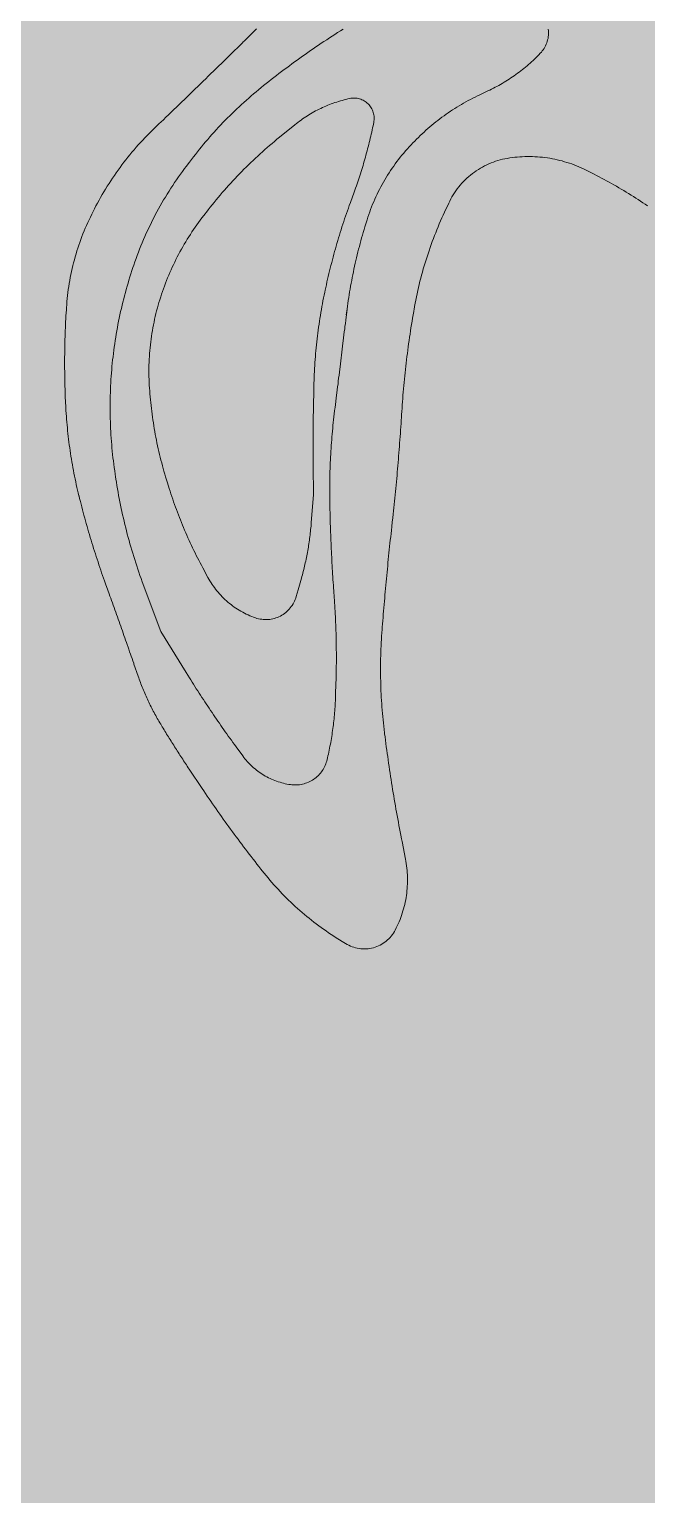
# Model space of a CAD drawing. Header units: metres. Extents: x 68582 to 69192, y 19191 to 19633.
# Drawn here: x 68663.3 to 68684.8, y 19318.8 to 19369.8 of the extents above; entities that cross this region are included whole.
import ezdxf

# ---------------------------------------------------------------- set-up
doc = ezdxf.new("R2010")
doc.units = ezdxf.units.M
doc.layers.get('0').update_dxf_attribs({"lineweight": 15})
doc.layers.add('None', color=7, linetype='Continuous', lineweight=5)

msp = doc.modelspace()

# ---------------------------------------------------------------- hatches: boundary and pattern name
at = {"true_color": 0xd1f0d1, "transparency": 33554687}
msp.add_hatch(color=254, dxfattribs=at).paths.add_polyline_path([(68588.122, 19191.443), (69192.296, 19191.443), (69192.296, 19628.232), (68588.122, 19628.232)], flags=0)

# ---------------------------------------------------------------- linework, layer by layer
at = {"layer": 'None', "color": 7, "linetype": 'Continuous', "lineweight": 5, "transparency": 33554687}
for points in [[(68671.251, 19369.816), (68670.815, 19369.39), (68670.787, 19369.363), (68670.765, 19369.333), (68670.674, 19369.244), (68670.583, 19369.155), (68670.483, 19369.058), (68670.392, 19368.969), (68670.3, 19368.88), (68670.209, 19368.791), (68670.117, 19368.702), (68670.026, 19368.613), (68669.935, 19368.524), (68669.843, 19368.435), (68669.752, 19368.346), (68669.66, 19368.257), (68669.569, 19368.168), (68669.477, 19368.079), (68669.386, 19367.99), (68669.294, 19367.901), (68669.203, 19367.812), (68669.111, 19367.723), (68669.011, 19367.626), (68668.92, 19367.537), (68668.828, 19367.449), (68668.737, 19367.36), (68668.645, 19367.271), (68668.553, 19367.182), (68668.462, 19367.093), (68668.37, 19367.005), (68668.278, 19366.916), (68668.187, 19366.827), (68668.095, 19366.738), (68668.003, 19366.65), (68667.845, 19366.505), (68667.681, 19366.346), (68667.599, 19366.266), (68667.519, 19366.187), (68667.44, 19366.106), (68667.362, 19366.025), (68667.284, 19365.943), (68667.208, 19365.86), (68667.132, 19365.776), (68667.058, 19365.691), (68666.984, 19365.606), (68666.911, 19365.52), (68666.839, 19365.433), (68666.768, 19365.345), (68666.698, 19365.257), (68666.629, 19365.168), (68666.561, 19365.078), (68666.494, 19364.987), (68666.427, 19364.896), (68666.362, 19364.804), (68666.298, 19364.711), (68666.235, 19364.618), (68666.172, 19364.524), (68666.111, 19364.429), (68666.05, 19364.333), (68665.991, 19364.238), (68665.933, 19364.141), (68665.876, 19364.044), (68665.819, 19363.946), (68665.764, 19363.848), (68665.71, 19363.749), (68665.657, 19363.649), (68665.605, 19363.549), (68665.555, 19363.45), (68665.508, 19363.357), (68665.461, 19363.261), (68665.415, 19363.165), (68665.371, 19363.069), (68665.328, 19362.972), (68665.286, 19362.875), (68665.245, 19362.777), (68665.205, 19362.678), (68665.167, 19362.58), (68665.13, 19362.48), (68665.094, 19362.38), (68665.06, 19362.28), (68665.026, 19362.18), (68664.994, 19362.079), (68664.963, 19361.977), (68664.934, 19361.876), (68664.906, 19361.773), (68664.879, 19361.671), (68664.853, 19361.568), (68664.829, 19361.465), (68664.806, 19361.361), (68664.784, 19361.258), (68664.763, 19361.154), (68664.744, 19361.05), (68664.726, 19360.945), (68664.709, 19360.84), (68664.694, 19360.735), (68664.68, 19360.63), (68664.667, 19360.525), (68664.656, 19360.42), (68664.646, 19360.314), (68664.637, 19360.209), (68664.63, 19360.105), (68664.625, 19360.029), (68664.618, 19359.919), (68664.612, 19359.817), (68664.607, 19359.715), (68664.601, 19359.612), (68664.596, 19359.51), (68664.592, 19359.407), (68664.588, 19359.305), (68664.584, 19359.202), (68664.58, 19359.1), (68664.577, 19358.998), (68664.574, 19358.895), (68664.572, 19358.793), (68664.57, 19358.69), (68664.568, 19358.588), (68664.567, 19358.485), (68664.566, 19358.383), (68664.566, 19358.28), (68664.565, 19358.178), (68664.565, 19358.089), (68664.566, 19357.987), (68664.567, 19357.884), (68664.568, 19357.782), (68664.569, 19357.679), (68664.571, 19357.577), (68664.574, 19357.474), (68664.576, 19357.372), (68664.579, 19357.269), (68664.583, 19357.167), (68664.586, 19357.064), (68664.59, 19356.962), (68664.595, 19356.86), (68664.6, 19356.75), (68664.602, 19356.715), (68664.607, 19356.619), (68664.612, 19356.519), (68664.619, 19356.419), (68664.626, 19356.319), (68664.633, 19356.219), (68664.641, 19356.119), (68664.65, 19356.02), (68664.66, 19355.92), (68664.67, 19355.82), (68664.68, 19355.721), (68664.691, 19355.621), (68664.703, 19355.522), (68664.715, 19355.423), (68664.728, 19355.323), (68664.742, 19355.224), (68664.756, 19355.125), (68664.771, 19355.026), (68664.786, 19354.927), (68664.802, 19354.828), (68664.819, 19354.729), (68664.836, 19354.631), (68664.854, 19354.532), (68664.872, 19354.434), (68664.891, 19354.335), (68664.911, 19354.237), (68664.931, 19354.139), (68664.952, 19354.041), (68664.973, 19353.943), (68664.995, 19353.846), (68665.017, 19353.748), (68665.04, 19353.651), (68665.065, 19353.55), (68665.067, 19353.542), (68665.089, 19353.452), (68665.113, 19353.355), (68665.138, 19353.258), (68665.163, 19353.162), (68665.188, 19353.065), (68665.214, 19352.969), (68665.24, 19352.872), (68665.266, 19352.776), (68665.293, 19352.68), (68665.32, 19352.583), (68665.347, 19352.487), (68665.374, 19352.391), (68665.402, 19352.295), (68665.43, 19352.2), (68665.458, 19352.104), (68665.487, 19352.008), (68665.516, 19351.912), (68665.545, 19351.817), (68665.575, 19351.721), (68665.605, 19351.626), (68665.635, 19351.531), (68665.666, 19351.436), (68665.697, 19351.341), (68665.728, 19351.246), (68665.759, 19351.151), (68665.791, 19351.057), (68665.823, 19350.962), (68665.855, 19350.868), (68665.888, 19350.773), (68665.921, 19350.679), (68665.954, 19350.585), (68665.99, 19350.485), (68666.067, 19350.27), (68666.115, 19350.141), (68666.145, 19350.059), (68666.173, 19349.981), (68666.202, 19349.899), (68666.23, 19349.82), (68666.259, 19349.738), (68666.289, 19349.656), (68666.317, 19349.577), (68666.346, 19349.495), (68666.374, 19349.417), (68666.403, 19349.334), (68666.432, 19349.252), (68666.46, 19349.174), (68666.489, 19349.091), (68666.517, 19349.013), (68666.546, 19348.931), (68666.575, 19348.848), (68666.603, 19348.77), (68666.632, 19348.687), (68666.659, 19348.609), (68666.688, 19348.526), (68666.717, 19348.444), (68666.745, 19348.366), (68666.773, 19348.283), (68666.801, 19348.205), (68666.83, 19348.122), (68666.858, 19348.04), (68666.886, 19347.961), (68666.915, 19347.879), (68666.942, 19347.8), (68666.971, 19347.718), (68666.98, 19347.685), (68667.125, 19347.267), (68667.144, 19347.214), (68667.163, 19347.16), (68667.183, 19347.105), (68667.203, 19347.051), (68667.224, 19346.997), (68667.245, 19346.943), (68667.266, 19346.889), (68667.288, 19346.836), (68667.31, 19346.782), (68667.332, 19346.729), (68667.355, 19346.676), (68667.378, 19346.623), (68667.401, 19346.57), (68667.425, 19346.517), (68667.449, 19346.465), (68667.473, 19346.412), (68667.498, 19346.36), (68667.523, 19346.308), (68667.548, 19346.256), (68667.574, 19346.204), (68667.6, 19346.152), (68667.627, 19346.101), (68667.653, 19346.05), (68667.68, 19345.998), (68667.708, 19345.948), (68667.736, 19345.897), (68667.764, 19345.846), (68667.792, 19345.796), (68667.821, 19345.746), (68667.85, 19345.696), (68667.879, 19345.646), (68667.91, 19345.595), (68667.936, 19345.551), (68667.966, 19345.502), (68667.996, 19345.452), (68668.026, 19345.402), (68668.056, 19345.353), (68668.087, 19345.303), (68668.117, 19345.254), (68668.148, 19345.205), (68668.179, 19345.155), (68668.209, 19345.106), (68668.24, 19345.057), (68668.271, 19345.007), (68668.302, 19344.958), (68668.332, 19344.91), (68668.364, 19344.86), (68668.395, 19344.811), (68668.426, 19344.762), (68668.457, 19344.713), (68668.489, 19344.664), (68668.52, 19344.616), (68668.551, 19344.567), (68668.583, 19344.518), (68668.614, 19344.47), (68668.646, 19344.421), (68668.678, 19344.372), (68668.71, 19344.323), (68668.741, 19344.275), (68668.773, 19344.226), (68668.805, 19344.178), (68668.837, 19344.129), (68668.869, 19344.081), (68668.906, 19344.028), (68669.355, 19343.355), (68669.411, 19343.27), (68669.472, 19343.18), (68669.533, 19343.09), (68669.594, 19343), (68669.655, 19342.911), (68669.717, 19342.821), (68669.779, 19342.732), (68669.841, 19342.643), (68669.903, 19342.554), (68669.965, 19342.465), (68670.028, 19342.377), (68670.091, 19342.289), (68670.154, 19342.2), (68670.217, 19342.112), (68670.281, 19342.024), (68670.345, 19341.936), (68670.409, 19341.849), (68670.473, 19341.761), (68670.538, 19341.674), (68670.603, 19341.587), (68670.668, 19341.5), (68670.733, 19341.413), (68670.799, 19341.326), (68670.864, 19341.24), (68670.93, 19341.154), (68670.996, 19341.068), (68671.063, 19340.982), (68671.129, 19340.896), (68671.196, 19340.811), (68671.263, 19340.725), (68671.33, 19340.64), (68671.402, 19340.55), (68671.45, 19340.49), (68671.517, 19340.406), (68671.582, 19340.325), (68671.649, 19340.243), (68671.717, 19340.162), (68671.786, 19340.082), (68671.855, 19340.002), (68671.926, 19339.924), (68671.997, 19339.845), (68672.07, 19339.768), (68672.142, 19339.692), (68672.216, 19339.616), (68672.291, 19339.541), (68672.366, 19339.467), (68672.442, 19339.393), (68672.519, 19339.321), (68672.597, 19339.249), (68672.675, 19339.178), (68672.754, 19339.108), (68672.834, 19339.038), (68672.915, 19338.97), (68672.996, 19338.902), (68673.078, 19338.836), (68673.161, 19338.77), (68673.244, 19338.705), (68673.328, 19338.641), (68673.413, 19338.577), (68673.498, 19338.515), (68673.584, 19338.454), (68673.671, 19338.393), (68673.758, 19338.334), (68673.846, 19338.275), (68673.935, 19338.217), (68674.025, 19338.16), (68674.35, 19337.955), (68674.404, 19337.923), (68674.459, 19337.894), (68674.517, 19337.868), (68674.575, 19337.844), (68674.635, 19337.824), (68674.695, 19337.806), (68674.756, 19337.792), (68674.819, 19337.781), (68674.881, 19337.774), (68674.944, 19337.769), (68675.007, 19337.768), (68675.07, 19337.77), (68675.132, 19337.775), (68675.195, 19337.784), (68675.257, 19337.796), (68675.318, 19337.811), (68675.378, 19337.829), (68675.437, 19337.85), (68675.496, 19337.874), (68675.552, 19337.901), (68675.608, 19337.931), (68675.661, 19337.964), (68675.713, 19338), (68675.763, 19338.038), (68675.811, 19338.079), (68675.857, 19338.122), (68675.901, 19338.167), (68675.942, 19338.215), (68675.98, 19338.265), (68676.016, 19338.317), (68676.05, 19338.37), (68676.08, 19338.425), (68676.116, 19338.497), (68676.151, 19338.568), (68676.184, 19338.641), (68676.215, 19338.714), (68676.245, 19338.788), (68676.273, 19338.862), (68676.3, 19338.937), (68676.325, 19339.013), (68676.348, 19339.089), (68676.37, 19339.165), (68676.391, 19339.242), (68676.409, 19339.32), (68676.426, 19339.397), (68676.442, 19339.476), (68676.455, 19339.554), (68676.468, 19339.633), (68676.478, 19339.712), (68676.487, 19339.791), (68676.494, 19339.87), (68676.499, 19339.949), (68676.503, 19340.029), (68676.505, 19340.109), (68676.506, 19340.186), (68676.505, 19340.266), (68676.502, 19340.345), (68676.497, 19340.425), (68676.491, 19340.504), (68676.483, 19340.583), (68676.474, 19340.663), (68676.462, 19340.741), (68676.45, 19340.82), (68676.435, 19340.899), (68676.315, 19341.51), (68676.296, 19341.605), (68676.272, 19341.73), (68676.25, 19341.844), (68676.228, 19341.958), (68676.207, 19342.071), (68676.186, 19342.185), (68676.165, 19342.299), (68676.144, 19342.412), (68676.124, 19342.526), (68676.104, 19342.64), (68676.084, 19342.753), (68676.064, 19342.867), (68676.045, 19342.981), (68676.026, 19343.095), (68676.007, 19343.209), (68675.988, 19343.323), (68675.97, 19343.437), (68675.951, 19343.551), (68675.933, 19343.665), (68675.916, 19343.779), (68675.898, 19343.894), (68675.881, 19344.008), (68675.864, 19344.122), (68675.847, 19344.236), (68675.831, 19344.351), (68675.815, 19344.466), (68675.799, 19344.58), (68675.783, 19344.694), (68675.768, 19344.809), (68675.752, 19344.923), (68675.738, 19345.038), (68675.723, 19345.153), (68675.71, 19345.255), (68675.704, 19345.299), (68675.69, 19345.414), (68675.677, 19345.526), (68675.665, 19345.638), (68675.654, 19345.75), (68675.643, 19345.861), (68675.633, 19345.974), (68675.624, 19346.086), (68675.615, 19346.198), (68675.607, 19346.31), (68675.6, 19346.422), (68675.593, 19346.534), (68675.587, 19346.647), (68675.582, 19346.759), (68675.578, 19346.871), (68675.574, 19346.984), (68675.571, 19347.096), (68675.569, 19347.209), (68675.567, 19347.321), (68675.567, 19347.434), (68675.566, 19347.538), (68675.567, 19347.65), (68675.568, 19347.762), (68675.57, 19347.875), (68675.573, 19347.987), (68675.576, 19348.1), (68675.58, 19348.212), (68675.585, 19348.324), (68675.59, 19348.437), (68675.597, 19348.549), (68675.604, 19348.661), (68675.611, 19348.774), (68675.62, 19348.89), (68675.627, 19348.976), (68675.635, 19349.088), (68675.645, 19349.201), (68675.654, 19349.313), (68675.663, 19349.426), (68675.672, 19349.538), (68675.682, 19349.651), (68675.691, 19349.762), (68675.701, 19349.876), (68675.711, 19349.987), (68675.721, 19350.101), (68675.731, 19350.212), (68675.741, 19350.325), (68675.751, 19350.437), (68675.761, 19350.55), (68675.772, 19350.661), (68675.783, 19350.775), (68675.793, 19350.886), (68675.804, 19350.999), (68675.815, 19351.111), (68675.826, 19351.224), (68675.837, 19351.335), (68675.849, 19351.448), (68675.86, 19351.56), (68675.871, 19351.673), (68675.883, 19351.784), (68675.895, 19351.897), (68675.907, 19352.01), (68675.919, 19352.122), (68675.931, 19352.235), (68675.943, 19352.346), (68675.958, 19352.484), (68675.975, 19352.635), (68675.991, 19352.783), (68676.005, 19352.912), (68676.018, 19353.024), (68676.029, 19353.136), (68676.041, 19353.248), (68676.053, 19353.361), (68676.064, 19353.474), (68676.076, 19353.586), (68676.087, 19353.698), (68676.098, 19353.811), (68676.108, 19353.923), (68676.119, 19354.036), (68676.129, 19354.149), (68676.14, 19354.261), (68676.15, 19354.373), (68676.16, 19354.486), (68676.169, 19354.599), (68676.179, 19354.711), (68676.188, 19354.824), (68676.197, 19354.937), (68676.206, 19355.049), (68676.215, 19355.162), (68676.224, 19355.274), (68676.232, 19355.387), (68676.241, 19355.5), (68676.249, 19355.613), (68676.257, 19355.725), (68676.265, 19355.838), (68676.272, 19355.951), (68676.28, 19356.064), (68676.287, 19356.177), (68676.294, 19356.29), (68676.3, 19356.385), (68676.306, 19356.49), (68676.314, 19356.603), (68676.322, 19356.715), (68676.33, 19356.828), (68676.339, 19356.94), (68676.348, 19357.053), (68676.357, 19357.165), (68676.367, 19357.278), (68676.377, 19357.39), (68676.387, 19357.503), (68676.398, 19357.615), (68676.41, 19357.727), (68676.421, 19357.84), (68676.434, 19357.952), (68676.446, 19358.064), (68676.459, 19358.176), (68676.472, 19358.288), (68676.486, 19358.401), (68676.5, 19358.513), (68676.515, 19358.625), (68676.529, 19358.736), (68676.545, 19358.849), (68676.56, 19358.96), (68676.576, 19359.072), (68676.593, 19359.184), (68676.61, 19359.296), (68676.627, 19359.407), (68676.644, 19359.519), (68676.662, 19359.63), (68676.681, 19359.742), (68676.699, 19359.853), (68676.72, 19359.971), (68676.725, 19360), (68676.733, 19360.045), (68676.752, 19360.151), (68676.772, 19360.261), (68676.793, 19360.37), (68676.816, 19360.479), (68676.839, 19360.588), (68676.863, 19360.697), (68676.888, 19360.805), (68676.913, 19360.914), (68676.94, 19361.022), (68676.968, 19361.13), (68676.996, 19361.237), (68677.025, 19361.345), (68677.056, 19361.452), (68677.087, 19361.559), (68677.119, 19361.666), (68677.151, 19361.772), (68677.185, 19361.878), (68677.22, 19361.984), (68677.255, 19362.089), (68677.291, 19362.195), (68677.329, 19362.3), (68677.367, 19362.404), (68677.406, 19362.509), (68677.445, 19362.613), (68677.486, 19362.716), (68677.527, 19362.82), (68677.57, 19362.923), (68677.613, 19363.026), (68677.657, 19363.128), (68677.702, 19363.23), (68677.747, 19363.331), (68677.795, 19363.435), (68677.939, 19363.744), (68677.975, 19363.819), (68678.013, 19363.893), (68678.054, 19363.966), (68678.097, 19364.037), (68678.142, 19364.108), (68678.189, 19364.177), (68678.239, 19364.244), (68678.29, 19364.31), (68678.343, 19364.374), (68678.398, 19364.437), (68678.455, 19364.498), (68678.514, 19364.557), (68678.575, 19364.615), (68678.637, 19364.67), (68678.701, 19364.724), (68678.767, 19364.776), (68678.834, 19364.826), (68678.902, 19364.873), (68678.972, 19364.919), (68679.044, 19364.962), (68679.116, 19365.004), (68679.19, 19365.043), (68679.265, 19365.079), (68679.341, 19365.114), (68679.418, 19365.146), (68679.496, 19365.176), (68679.575, 19365.204), (68679.655, 19365.229), (68679.735, 19365.251), (68679.816, 19365.272), (68679.898, 19365.29), (68679.98, 19365.305), (68680.066, 19365.319), (68680.153, 19365.331), (68680.24, 19365.342), (68680.327, 19365.35), (68680.415, 19365.357), (68680.502, 19365.363), (68680.59, 19365.366), (68680.677, 19365.368), (68680.765, 19365.369), (68680.853, 19365.367), (68680.94, 19365.364), (68681.028, 19365.359), (68681.115, 19365.352), (68681.202, 19365.343), (68681.289, 19365.333), (68681.376, 19365.321), (68681.463, 19365.308), (68681.549, 19365.292), (68681.635, 19365.275), (68681.721, 19365.257), (68681.806, 19365.236), (68681.891, 19365.214), (68681.975, 19365.19), (68682.059, 19365.165), (68682.142, 19365.138), (68682.225, 19365.109), (68682.308, 19365.079), (68682.389, 19365.047), (68682.47, 19365.013), (68682.55, 19364.978), (68682.63, 19364.941), (68682.709, 19364.903), (68682.825, 19364.845), (68682.914, 19364.8), (68683.002, 19364.756), (68683.09, 19364.71), (68683.177, 19364.665), (68683.264, 19364.619), (68683.351, 19364.572), (68683.437, 19364.525), (68683.524, 19364.477), (68683.61, 19364.429), (68683.695, 19364.381), (68683.781, 19364.332), (68683.866, 19364.282), (68683.951, 19364.232), (68684.036, 19364.181), (68684.12, 19364.13), (68684.204, 19364.079), (68684.288, 19364.027), (68684.371, 19363.975), (68684.454, 19363.922), (68684.537, 19363.869), (68684.62, 19363.815), (68684.703, 19363.761), (68684.784, 19363.706), (68684.866, 19363.651)], [(68674.262, 19369.805), (68674.167, 19369.745), (68674.071, 19369.684), (68673.975, 19369.623), (68673.88, 19369.562), (68673.785, 19369.5), (68673.691, 19369.438), (68673.597, 19369.376), (68673.502, 19369.312), (68673.408, 19369.249), (68673.315, 19369.186), (68673.221, 19369.122), (68673.128, 19369.058), (68673.035, 19368.993), (68672.942, 19368.928), (68672.85, 19368.862), (68672.758, 19368.797), (68672.666, 19368.731), (68672.574, 19368.664), (68672.483, 19368.597), (68672.392, 19368.53), (68672.301, 19368.463), (68672.21, 19368.395), (68672.12, 19368.327), (68672.03, 19368.258), (68671.94, 19368.189), (68671.851, 19368.12), (68671.761, 19368.05), (68671.672, 19367.98), (68671.584, 19367.91), (68671.495, 19367.839), (68671.41, 19367.77), (68671.321, 19367.698), (68671.234, 19367.626), (68671.148, 19367.553), (68671.062, 19367.48), (68670.977, 19367.406), (68670.893, 19367.331), (68670.809, 19367.256), (68670.725, 19367.18), (68670.642, 19367.104), (68670.56, 19367.027), (68670.479, 19366.949), (68670.397, 19366.87), (68670.317, 19366.791), (68670.237, 19366.712), (68670.158, 19366.631), (68670.08, 19366.55), (68670.002, 19366.469), (68669.924, 19366.387), (68669.848, 19366.304), (68669.772, 19366.221), (68669.697, 19366.137), (68669.622, 19366.052), (68669.548, 19365.967), (68669.474, 19365.881), (68669.402, 19365.795), (68669.33, 19365.709), (68669.258, 19365.621), (68669.188, 19365.533), (68669.118, 19365.445), (68669.048, 19365.356), (68668.98, 19365.267), (68668.913, 19365.178), (68668.795, 19365.02), (68668.741, 19364.948), (68668.669, 19364.851), (68668.599, 19364.754), (68668.53, 19364.657), (68668.462, 19364.56), (68668.395, 19364.461), (68668.329, 19364.362), (68668.264, 19364.262), (68668.2, 19364.162), (68668.137, 19364.061), (68668.075, 19363.959), (68668.014, 19363.857), (68667.954, 19363.754), (68667.895, 19363.651), (68667.837, 19363.547), (68667.78, 19363.442), (68667.724, 19363.337), (68667.669, 19363.231), (68667.615, 19363.125), (68667.562, 19363.018), (68667.51, 19362.911), (68667.46, 19362.803), (68667.41, 19362.695), (68667.362, 19362.586), (68667.314, 19362.477), (68667.268, 19362.368), (68667.223, 19362.257), (68667.178, 19362.147), (68667.135, 19362.036), (68667.093, 19361.924), (68667.052, 19361.813), (68667.013, 19361.7), (68666.975, 19361.59), (68666.946, 19361.505), (68666.909, 19361.394), (68666.874, 19361.286), (68666.84, 19361.177), (68666.806, 19361.068), (68666.773, 19360.959), (68666.741, 19360.85), (68666.71, 19360.74), (68666.68, 19360.63), (68666.65, 19360.52), (68666.622, 19360.41), (68666.594, 19360.3), (68666.567, 19360.189), (68666.541, 19360.078), (68666.516, 19359.967), (68666.491, 19359.856), (68666.467, 19359.744), (68666.445, 19359.632), (68666.423, 19359.521), (68666.402, 19359.409), (68666.381, 19359.297), (68666.362, 19359.184), (68666.343, 19359.072), (68666.326, 19358.959), (68666.309, 19358.847), (68666.293, 19358.734), (68666.278, 19358.621), (68666.263, 19358.508), (68666.25, 19358.395), (68666.237, 19358.282), (68666.226, 19358.168), (68666.215, 19358.055), (68666.205, 19357.945), (68666.195, 19357.828), (68666.187, 19357.714), (68666.18, 19357.6), (68666.173, 19357.487), (68666.167, 19357.373), (68666.162, 19357.259), (68666.158, 19357.145), (68666.154, 19357.031), (68666.152, 19356.917), (68666.15, 19356.803), (68666.149, 19356.689), (68666.149, 19356.583), (68666.15, 19356.469), (68666.152, 19356.355), (68666.154, 19356.241), (68666.158, 19356.127), (68666.162, 19356.013), (68666.167, 19355.899), (68666.173, 19355.786), (68666.179, 19355.672), (68666.187, 19355.558), (68666.195, 19355.445), (68666.204, 19355.331), (68666.214, 19355.217), (68666.225, 19355.104), (68666.237, 19354.991), (68666.249, 19354.877), (68666.263, 19354.764), (68666.277, 19354.651), (68666.292, 19354.538), (68666.308, 19354.425), (68666.325, 19354.309), (68666.34, 19354.21), (68666.352, 19354.133), (68666.369, 19354.023), (68666.387, 19353.909), (68666.406, 19353.795), (68666.426, 19353.681), (68666.447, 19353.567), (68666.468, 19353.454), (68666.49, 19353.341), (68666.512, 19353.227), (68666.536, 19353.114), (68666.56, 19353.001), (68666.585, 19352.889), (68666.61, 19352.776), (68666.637, 19352.663), (68666.663, 19352.551), (68666.691, 19352.439), (68666.72, 19352.327), (68666.749, 19352.215), (68666.778, 19352.104), (68666.809, 19351.992), (68666.84, 19351.881), (68666.872, 19351.77), (68666.905, 19351.659), (68666.938, 19351.549), (68666.972, 19351.438), (68667.006, 19351.328), (68667.042, 19351.218), (68667.078, 19351.108), (68667.115, 19350.999), (68667.152, 19350.89), (68667.19, 19350.781), (68667.229, 19350.672), (68667.27, 19350.56), (68667.91, 19348.82), (68668.795, 19347.4), (68668.913, 19347.21), (68668.957, 19347.139), (68669.005, 19347.062), (68669.054, 19346.986), (68669.103, 19346.909), (68669.151, 19346.832), (68669.2, 19346.756), (68669.249, 19346.68), (68669.298, 19346.604), (68669.348, 19346.528), (68669.397, 19346.452), (68669.447, 19346.377), (68669.497, 19346.301), (68669.547, 19346.226), (68669.597, 19346.151), (68669.648, 19346.075), (68669.698, 19346), (68669.749, 19345.925), (68669.8, 19345.85), (68669.851, 19345.775), (68669.902, 19345.701), (68669.954, 19345.626), (68670.005, 19345.552), (68670.057, 19345.478), (68670.109, 19345.404), (68670.161, 19345.33), (68670.213, 19345.256), (68670.266, 19345.181), (68670.319, 19345.108), (68670.372, 19345.034), (68670.425, 19344.961), (68670.478, 19344.888), (68670.535, 19344.81), (68670.77, 19344.488), (68670.807, 19344.439), (68670.846, 19344.39), (68670.885, 19344.342), (68670.926, 19344.295), (68670.968, 19344.25), (68671.011, 19344.205), (68671.056, 19344.161), (68671.101, 19344.119), (68671.147, 19344.077), (68671.195, 19344.037), (68671.243, 19343.998), (68671.293, 19343.96), (68671.343, 19343.924), (68671.394, 19343.888), (68671.446, 19343.854), (68671.499, 19343.822), (68671.553, 19343.79), (68671.607, 19343.76), (68671.662, 19343.732), (68671.718, 19343.704), (68671.775, 19343.678), (68671.832, 19343.654), (68671.89, 19343.631), (68671.948, 19343.609), (68672.007, 19343.589), (68672.066, 19343.571), (68672.126, 19343.553), (68672.186, 19343.538), (68672.246, 19343.523), (68672.307, 19343.511), (68672.368, 19343.5), (68672.43, 19343.49), (68672.483, 19343.484), (68672.536, 19343.48), (68672.589, 19343.478), (68672.642, 19343.479), (68672.695, 19343.483), (68672.748, 19343.489), (68672.8, 19343.497), (68672.852, 19343.508), (68672.903, 19343.521), (68672.954, 19343.537), (68673.004, 19343.555), (68673.053, 19343.575), (68673.101, 19343.597), (68673.148, 19343.622), (68673.194, 19343.649), (68673.239, 19343.678), (68673.282, 19343.709), (68673.324, 19343.742), (68673.364, 19343.777), (68673.402, 19343.814), (68673.439, 19343.852), (68673.473, 19343.892), (68673.506, 19343.934), (68673.537, 19343.977), (68673.566, 19344.021), (68673.593, 19344.067), (68673.618, 19344.114), (68673.64, 19344.162), (68673.66, 19344.212), (68673.678, 19344.262), (68673.694, 19344.312), (68673.707, 19344.364), (68673.72, 19344.42), (68673.736, 19344.49), (68673.751, 19344.557), (68673.765, 19344.624), (68673.779, 19344.692), (68673.793, 19344.76), (68673.806, 19344.828), (68673.819, 19344.896), (68673.832, 19344.963), (68673.844, 19345.031), (68673.855, 19345.1), (68673.866, 19345.168), (68673.877, 19345.236), (68673.887, 19345.304), (68673.897, 19345.372), (68673.907, 19345.441), (68673.916, 19345.51), (68673.924, 19345.578), (68673.933, 19345.647), (68673.94, 19345.715), (68673.948, 19345.784), (68673.955, 19345.853), (68673.961, 19345.921), (68673.967, 19345.99), (68673.973, 19346.059), (68673.978, 19346.128), (68673.983, 19346.197), (68673.987, 19346.266), (68673.991, 19346.335), (68673.994, 19346.404), (68673.998, 19346.473), (68674, 19346.542), (68674.002, 19346.608), (68674.015, 19347.04), (68674.018, 19347.144), (68674.02, 19347.24), (68674.022, 19347.336), (68674.024, 19347.432), (68674.025, 19347.528), (68674.026, 19347.625), (68674.027, 19347.721), (68674.028, 19347.817), (68674.028, 19347.912), (68674.028, 19347.995), (68674.027, 19348.091), (68674.026, 19348.187), (68674.025, 19348.283), (68674.024, 19348.379), (68674.022, 19348.476), (68674.02, 19348.572), (68674.018, 19348.668), (68674.016, 19348.764), (68674.013, 19348.86), (68674.009, 19348.957), (68674.006, 19349.053), (68674.002, 19349.149), (68673.998, 19349.245), (68673.993, 19349.341), (68673.989, 19349.438), (68673.984, 19349.534), (68673.978, 19349.63), (68673.973, 19349.726), (68673.967, 19349.822), (68673.96, 19349.918), (68673.954, 19350.014), (68673.946, 19350.116), (68673.945, 19350.135), (68673.937, 19350.246), (68673.93, 19350.343), (68673.923, 19350.44), (68673.917, 19350.537), (68673.91, 19350.634), (68673.904, 19350.732), (68673.898, 19350.829), (68673.892, 19350.926), (68673.886, 19351.023), (68673.881, 19351.121), (68673.875, 19351.218), (68673.87, 19351.315), (68673.865, 19351.412), (68673.86, 19351.51), (68673.855, 19351.608), (68673.851, 19351.705), (68673.846, 19351.802), (68673.842, 19351.9), (68673.838, 19351.997), (68673.834, 19352.094), (68673.83, 19352.192), (68673.827, 19352.289), (68673.824, 19352.386), (68673.82, 19352.484), (68673.817, 19352.581), (68673.814, 19352.678), (68673.812, 19352.776), (68673.809, 19352.873), (68673.807, 19352.971), (68673.805, 19353.068), (68673.802, 19353.165), (68673.801, 19353.249), (68673.8, 19353.3), (68673.798, 19353.406), (68673.797, 19353.506), (68673.796, 19353.607), (68673.796, 19353.708), (68673.796, 19353.797), (68673.797, 19353.897), (68673.798, 19353.998), (68673.799, 19354.098), (68673.801, 19354.199), (68673.803, 19354.299), (68673.806, 19354.4), (68673.809, 19354.5), (68673.813, 19354.6), (68673.817, 19354.701), (68673.821, 19354.801), (68673.826, 19354.901), (68673.832, 19355.002), (68673.838, 19355.102), (68673.844, 19355.202), (68673.851, 19355.303), (68673.858, 19355.403), (68673.865, 19355.503), (68673.874, 19355.603), (68673.882, 19355.703), (68673.891, 19355.803), (68673.9, 19355.903), (68673.91, 19356.003), (68673.921, 19356.104), (68673.931, 19356.203), (68673.942, 19356.303), (68673.954, 19356.403), (68673.967, 19356.508), (68673.975, 19356.575), (68673.981, 19356.625), (68674.036, 19357.058), (68674.046, 19357.142), (68674.059, 19357.247), (68674.072, 19357.352), (68674.085, 19357.457), (68674.095, 19357.541), (68674.108, 19357.646), (68674.121, 19357.751), (68674.134, 19357.856), (68674.147, 19357.961), (68674.157, 19358.046), (68674.17, 19358.151), (68674.183, 19358.256), (68674.195, 19358.361), (68674.206, 19358.445), (68674.218, 19358.55), (68674.231, 19358.655), (68674.244, 19358.76), (68674.257, 19358.865), (68674.267, 19358.949), (68674.28, 19359.054), (68674.292, 19359.159), (68674.305, 19359.264), (68674.318, 19359.369), (68674.328, 19359.453), (68674.341, 19359.558), (68674.354, 19359.664), (68674.366, 19359.769), (68674.376, 19359.853), (68674.389, 19359.958), (68674.402, 19360.063), (68674.375, 19359.855), (68674.387, 19359.952), (68674.4, 19360.052), (68674.413, 19360.153), (68674.427, 19360.253), (68674.442, 19360.353), (68674.457, 19360.453), (68674.473, 19360.554), (68674.49, 19360.654), (68674.507, 19360.754), (68674.524, 19360.854), (68674.542, 19360.954), (68674.561, 19361.053), (68674.58, 19361.153), (68674.6, 19361.252), (68674.62, 19361.351), (68674.641, 19361.451), (68674.663, 19361.55), (68674.685, 19361.649), (68674.707, 19361.748), (68674.731, 19361.846), (68674.754, 19361.945), (68674.779, 19362.044), (68674.804, 19362.142), (68674.829, 19362.24), (68674.855, 19362.338), (68674.882, 19362.436), (68674.909, 19362.534), (68674.936, 19362.631), (68674.964, 19362.728), (68674.993, 19362.826), (68675.022, 19362.923), (68675.053, 19363.023), (68675.065, 19363.06), (68675.098, 19363.168), (68675.127, 19363.257), (68675.157, 19363.348), (68675.189, 19363.437), (68675.222, 19363.527), (68675.256, 19363.616), (68675.291, 19363.705), (68675.328, 19363.793), (68675.366, 19363.88), (68675.405, 19363.967), (68675.445, 19364.053), (68675.487, 19364.139), (68675.53, 19364.224), (68675.574, 19364.309), (68675.619, 19364.393), (68675.666, 19364.476), (68675.713, 19364.558), (68675.762, 19364.64), (68675.812, 19364.721), (68675.864, 19364.802), (68675.916, 19364.882), (68675.969, 19364.961), (68676.024, 19365.039), (68676.08, 19365.116), (68676.136, 19365.193), (68676.194, 19365.268), (68676.253, 19365.343), (68676.313, 19365.417), (68676.374, 19365.49), (68676.437, 19365.563), (68676.5, 19365.634), (68676.564, 19365.705), (68676.63, 19365.775), (68676.695, 19365.843), (68676.757, 19365.907), (68676.82, 19365.972), (68676.884, 19366.035), (68676.948, 19366.098), (68677.014, 19366.16), (68677.08, 19366.221), (68677.147, 19366.282), (68677.214, 19366.341), (68677.283, 19366.4), (68677.352, 19366.458), (68677.421, 19366.515), (68677.491, 19366.572), (68677.562, 19366.627), (68677.634, 19366.682), (68677.706, 19366.736), (68677.779, 19366.789), (68677.852, 19366.842), (68677.926, 19366.893), (68678.001, 19366.944), (68678.076, 19366.993), (68678.151, 19367.042), (68678.228, 19367.09), (68678.305, 19367.137), (68678.382, 19367.183), (68678.46, 19367.229), (68678.538, 19367.273), (68678.617, 19367.316), (68678.697, 19367.359), (68678.777, 19367.401), (68678.857, 19367.441), (68678.938, 19367.481), (68679.02, 19367.52), (68679.306, 19367.654), (68679.37, 19367.685), (68679.434, 19367.716), (68679.496, 19367.748), (68679.559, 19367.78), (68679.621, 19367.814), (68679.683, 19367.848), (68679.745, 19367.882), (68679.806, 19367.918), (68679.866, 19367.954), (68679.927, 19367.991), (68679.987, 19368.028), (68680.046, 19368.066), (68680.105, 19368.105), (68680.163, 19368.145), (68680.221, 19368.185), (68680.279, 19368.226), (68680.336, 19368.267), (68680.393, 19368.309), (68680.449, 19368.352), (68680.504, 19368.396), (68680.559, 19368.44), (68680.614, 19368.485), (68680.668, 19368.53), (68680.722, 19368.576), (68680.775, 19368.623), (68680.827, 19368.67), (68680.879, 19368.718), (68680.931, 19368.766), (68680.981, 19368.815), (68681.032, 19368.865), (68681.081, 19368.915), (68681.13, 19368.965), (68681.166, 19369.005), (68681.2, 19369.047), (68681.232, 19369.09), (68681.262, 19369.135), (68681.289, 19369.182), (68681.314, 19369.23), (68681.336, 19369.279), (68681.355, 19369.329), (68681.372, 19369.38), (68681.386, 19369.432), (68681.398, 19369.485), (68681.406, 19369.538), (68681.412, 19369.591), (68681.415, 19369.645), (68681.416, 19369.698), (68681.413, 19369.752), (68681.408, 19369.806)]]:
    msp.add_lwpolyline(points, dxfattribs=at)
msp.add_lwpolyline([(68673.23, 19353.6), (68673.22, 19354.595), (68673.219, 19354.673), (68673.219, 19354.735), (68673.218, 19354.797), (68673.218, 19354.859), (68673.217, 19354.922), (68673.217, 19354.984), (68673.217, 19355.046), (68673.217, 19355.108), (68673.217, 19355.17), (68673.217, 19355.233), (68673.217, 19355.263), (68673.217, 19355.325), (68673.217, 19355.387), (68673.217, 19355.45), (68673.217, 19355.512), (68673.217, 19355.574), (68673.218, 19355.635), (68673.218, 19355.697), (68673.219, 19355.76), (68673.219, 19355.822), (68673.22, 19355.884), (68673.22, 19355.946), (68673.221, 19356.009), (68673.222, 19356.071), (68673.223, 19356.133), (68673.223, 19356.195), (68673.224, 19356.257), (68673.225, 19356.32), (68673.226, 19356.382), (68673.227, 19356.444), (68673.229, 19356.505), (68673.23, 19356.585), (68673.245, 19357.31), (68673.246, 19357.374), (68673.249, 19357.473), (68673.252, 19357.576), (68673.255, 19357.679), (68673.259, 19357.782), (68673.264, 19357.885), (68673.27, 19357.988), (68673.276, 19358.091), (68673.282, 19358.195), (68673.29, 19358.297), (68673.297, 19358.4), (68673.306, 19358.503), (68673.315, 19358.606), (68673.325, 19358.709), (68673.335, 19358.811), (68673.346, 19358.914), (68673.357, 19359.017), (68673.37, 19359.119), (68673.382, 19359.222), (68673.396, 19359.324), (68673.41, 19359.426), (68673.424, 19359.528), (68673.439, 19359.631), (68673.455, 19359.733), (68673.471, 19359.835), (68673.488, 19359.936), (68673.506, 19360.038), (68673.524, 19360.14), (68673.543, 19360.241), (68673.562, 19360.343), (68673.582, 19360.444), (68673.603, 19360.545), (68673.625, 19360.65), (68673.638, 19360.714), (68673.658, 19360.806), (68673.68, 19360.903), (68673.701, 19360.999), (68673.723, 19361.097), (68673.746, 19361.193), (68673.769, 19361.29), (68673.792, 19361.386), (68673.816, 19361.483), (68673.84, 19361.579), (68673.865, 19361.675), (68673.89, 19361.771), (68673.916, 19361.867), (68673.942, 19361.963), (68673.968, 19362.059), (68673.995, 19362.155), (68674.022, 19362.25), (68674.05, 19362.345), (68674.078, 19362.441), (68674.106, 19362.536), (68674.135, 19362.631), (68674.164, 19362.726), (68674.194, 19362.82), (68674.224, 19362.915), (68674.254, 19363.01), (68674.285, 19363.104), (68674.317, 19363.198), (68674.348, 19363.292), (68674.381, 19363.386), (68674.413, 19363.48), (68674.446, 19363.574), (68674.479, 19363.667), (68674.515, 19363.765), (68674.647, 19364.128), (68674.674, 19364.201), (68674.699, 19364.272), (68674.724, 19364.343), (68674.749, 19364.414), (68674.773, 19364.485), (68674.797, 19364.557), (68674.821, 19364.628), (68674.844, 19364.699), (68674.867, 19364.771), (68674.89, 19364.843), (68674.912, 19364.914), (68674.934, 19364.986), (68674.956, 19365.059), (68674.977, 19365.131), (68674.998, 19365.203), (68675.019, 19365.275), (68675.039, 19365.348), (68675.059, 19365.42), (68675.079, 19365.492), (68675.099, 19365.565), (68675.118, 19365.638), (68675.136, 19365.711), (68675.155, 19365.784), (68675.173, 19365.857), (68675.191, 19365.93), (68675.208, 19366.003), (68675.225, 19366.076), (68675.242, 19366.149), (68675.258, 19366.223), (68675.274, 19366.296), (68675.29, 19366.37), (68675.305, 19366.44), (68675.329, 19366.558), (68675.337, 19366.601), (68675.342, 19366.645), (68675.344, 19366.688), (68675.343, 19366.732), (68675.34, 19366.776), (68675.334, 19366.819), (68675.326, 19366.862), (68675.314, 19366.904), (68675.3, 19366.946), (68675.284, 19366.986), (68675.265, 19367.026), (68675.243, 19367.064), (68675.22, 19367.101), (68675.194, 19367.136), (68675.166, 19367.17), (68675.136, 19367.202), (68675.103, 19367.232), (68675.07, 19367.259), (68675.034, 19367.285), (68674.997, 19367.308), (68674.959, 19367.329), (68674.919, 19367.348), (68674.878, 19367.364), (68674.837, 19367.378), (68674.794, 19367.389), (68674.751, 19367.397), (68674.708, 19367.403), (68674.664, 19367.406), (68674.62, 19367.406), (68674.576, 19367.403), (68674.533, 19367.398), (68674.49, 19367.39), (68674.425, 19367.375), (68674.36, 19367.36), (68674.296, 19367.343), (68674.231, 19367.326), (68674.167, 19367.308), (68674.104, 19367.288), (68674.04, 19367.268), (68673.977, 19367.247), (68673.914, 19367.225), (68673.852, 19367.202), (68673.79, 19367.178), (68673.728, 19367.153), (68673.666, 19367.128), (68673.605, 19367.101), (68673.545, 19367.074), (68673.484, 19367.045), (68673.425, 19367.016), (68673.365, 19366.986), (68673.306, 19366.955), (68673.248, 19366.923), (68673.19, 19366.891), (68673.132, 19366.857), (68673.075, 19366.823), (68673.019, 19366.788), (68672.963, 19366.752), (68672.907, 19366.715), (68672.852, 19366.677), (68672.798, 19366.639), (68672.744, 19366.6), (68672.691, 19366.56), (68672.638, 19366.519), (68672.587, 19366.478), (68672.045, 19366.04), (68671.958, 19365.969), (68671.872, 19365.898), (68671.787, 19365.827), (68671.703, 19365.755), (68671.619, 19365.683), (68671.536, 19365.61), (68671.453, 19365.536), (68671.37, 19365.462), (68671.289, 19365.387), (68671.207, 19365.312), (68671.127, 19365.236), (68671.046, 19365.159), (68670.967, 19365.082), (68670.888, 19365.004), (68670.809, 19364.926), (68670.731, 19364.847), (68670.654, 19364.767), (68670.577, 19364.688), (68670.501, 19364.607), (68670.425, 19364.526), (68670.35, 19364.444), (68670.276, 19364.362), (68670.202, 19364.28), (68670.129, 19364.197), (68670.056, 19364.113), (68669.984, 19364.029), (68669.912, 19363.944), (68669.842, 19363.859), (68669.771, 19363.773), (68669.702, 19363.687), (68669.633, 19363.6), (68669.566, 19363.514), (68669.535, 19363.475), (68669.41, 19363.315), (68669.348, 19363.234), (68669.288, 19363.154), (68669.228, 19363.072), (68669.169, 19362.991), (68669.111, 19362.908), (68669.054, 19362.825), (68668.998, 19362.741), (68668.943, 19362.657), (68668.888, 19362.572), (68668.835, 19362.487), (68668.783, 19362.401), (68668.731, 19362.314), (68668.681, 19362.227), (68668.631, 19362.139), (68668.583, 19362.051), (68668.535, 19361.962), (68668.489, 19361.873), (68668.443, 19361.783), (68668.398, 19361.692), (68668.355, 19361.601), (68668.312, 19361.51), (68668.27, 19361.418), (68668.229, 19361.326), (68668.19, 19361.234), (68668.151, 19361.141), (68668.113, 19361.047), (68668.077, 19360.953), (68668.041, 19360.859), (68668.007, 19360.764), (68667.973, 19360.669), (68667.941, 19360.574), (68667.91, 19360.48), (68667.879, 19360.382), (68667.85, 19360.286), (68667.822, 19360.189), (68667.795, 19360.093), (68667.769, 19359.995), (68667.745, 19359.898), (68667.721, 19359.8), (68667.699, 19359.702), (68667.678, 19359.604), (68667.658, 19359.505), (68667.639, 19359.406), (68667.622, 19359.307), (68667.606, 19359.208), (68667.59, 19359.109), (68667.576, 19359.009), (68667.563, 19358.909), (68667.552, 19358.809), (68667.541, 19358.709), (68667.532, 19358.609), (68667.524, 19358.509), (68667.517, 19358.408), (68667.511, 19358.308), (68667.507, 19358.208), (68667.503, 19358.107), (68667.501, 19358.006), (68667.5, 19357.906), (68667.501, 19357.81), (68667.502, 19357.709), (68667.505, 19357.608), (68667.508, 19357.508), (68667.513, 19357.407), (68667.52, 19357.305), (68667.52, 19357.3), (68667.527, 19357.202), (68667.535, 19357.101), (68667.543, 19356.999), (68667.553, 19356.898), (68667.563, 19356.797), (68667.574, 19356.696), (68667.586, 19356.595), (68667.598, 19356.494), (68667.611, 19356.393), (68667.625, 19356.292), (68667.639, 19356.192), (68667.655, 19356.091), (68667.671, 19355.991), (68667.687, 19355.89), (68667.705, 19355.79), (68667.723, 19355.69), (68667.742, 19355.59), (68667.762, 19355.491), (68667.782, 19355.391), (68667.803, 19355.292), (68667.825, 19355.192), (68667.847, 19355.093), (68667.871, 19354.994), (68667.895, 19354.896), (68667.919, 19354.797), (68667.945, 19354.699), (68667.971, 19354.6), (68667.998, 19354.502), (68668.025, 19354.404), (68668.054, 19354.307), (68668.083, 19354.209), (68668.113, 19354.109), (68668.135, 19354.04), (68668.181, 19353.891), (68668.209, 19353.802), (68668.238, 19353.71), (68668.268, 19353.618), (68668.299, 19353.526), (68668.33, 19353.435), (68668.362, 19353.343), (68668.394, 19353.252), (68668.426, 19353.161), (68668.46, 19353.071), (68668.493, 19352.98), (68668.528, 19352.89), (68668.563, 19352.8), (68668.598, 19352.71), (68668.634, 19352.62), (68668.671, 19352.531), (68668.708, 19352.442), (68668.745, 19352.353), (68668.784, 19352.264), (68668.822, 19352.175), (68668.861, 19352.087), (68668.901, 19351.999), (68668.942, 19351.911), (68668.982, 19351.824), (68669.024, 19351.736), (68669.066, 19351.649), (68669.108, 19351.563), (68669.151, 19351.476), (68669.194, 19351.39), (68669.238, 19351.304), (68669.283, 19351.218), (68669.328, 19351.133), (68669.375, 19351.045), (68669.558, 19350.705), (68669.591, 19350.644), (68669.626, 19350.584), (68669.663, 19350.525), (68669.701, 19350.467), (68669.74, 19350.41), (68669.78, 19350.354), (68669.822, 19350.298), (68669.865, 19350.244), (68669.909, 19350.19), (68669.954, 19350.138), (68670.001, 19350.087), (68670.049, 19350.036), (68670.098, 19349.987), (68670.148, 19349.939), (68670.199, 19349.893), (68670.252, 19349.847), (68670.305, 19349.803), (68670.359, 19349.76), (68670.415, 19349.718), (68670.471, 19349.677), (68670.528, 19349.638), (68670.586, 19349.6), (68670.645, 19349.564), (68670.705, 19349.529), (68670.766, 19349.495), (68670.827, 19349.463), (68670.889, 19349.432), (68670.952, 19349.403), (68671.016, 19349.375), (68671.08, 19349.348), (68671.144, 19349.323), (68671.21, 19349.3), (68671.263, 19349.283), (68671.317, 19349.269), (68671.372, 19349.257), (68671.427, 19349.249), (68671.483, 19349.243), (68671.539, 19349.24), (68671.595, 19349.24), (68671.651, 19349.243), (68671.706, 19349.248), (68671.762, 19349.257), (68671.817, 19349.268), (68671.871, 19349.282), (68671.924, 19349.298), (68671.977, 19349.318), (68672.028, 19349.34), (68672.078, 19349.364), (68672.127, 19349.391), (68672.175, 19349.421), (68672.221, 19349.453), (68672.265, 19349.487), (68672.307, 19349.524), (68672.348, 19349.562), (68672.386, 19349.603), (68672.423, 19349.645), (68672.457, 19349.69), (68672.489, 19349.736), (68672.518, 19349.783), (68672.546, 19349.832), (68672.57, 19349.882), (68672.592, 19349.934), (68672.611, 19349.986), (68672.628, 19350.039), (68672.695, 19350.275), (68672.81, 19350.68), (68672.827, 19350.741), (68672.843, 19350.8), (68672.859, 19350.86), (68672.875, 19350.919), (68672.89, 19350.979), (68672.905, 19351.039), (68672.919, 19351.098), (68672.933, 19351.158), (68672.947, 19351.218), (68672.96, 19351.278), (68672.973, 19351.339), (68672.985, 19351.399), (68672.997, 19351.459), (68673.009, 19351.52), (68673.02, 19351.58), (68673.031, 19351.641), (68673.042, 19351.701), (68673.052, 19351.762), (68673.062, 19351.823), (68673.072, 19351.884), (68673.081, 19351.945), (68673.089, 19352.005), (68673.098, 19352.066), (68673.106, 19352.127), (68673.113, 19352.188), (68673.12, 19352.25), (68673.127, 19352.311), (68673.133, 19352.372), (68673.139, 19352.433), (68673.145, 19352.495), (68673.15, 19352.556), (68673.155, 19352.615)], close=True, dxfattribs=at)

doc.saveas('drawing.dxf')
